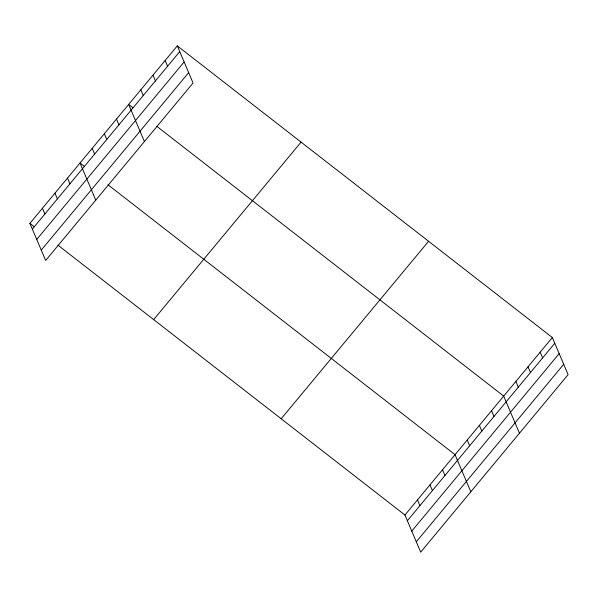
<?xml version="1.0" encoding="UTF-8"?>
<svg xmlns="http://www.w3.org/2000/svg" width="598" height="598" viewBox="0 0 598 598"><rect width="100%" height="100%" fill="white"/><g stroke="black" fill="none" stroke-linecap="round" stroke-linejoin="round"><path stroke-width="0.9" d="M177.307 45.867L193.064 82.98L45.657 260.474L29.9 223.36L177.307 45.867L552.343 337.526L568.1 374.64L420.693 552.133L404.936 515.02L57.894 245.135M32.337 229.094L179.744 51.6M36.732 239.454L184.139 61.96M41.262 250.121L188.669 72.627M153.664 319.609L301.071 142.115M281.18 418.772L428.587 241.278M404.936 515.02L552.343 337.526M407.373 520.753L554.78 343.259M411.768 531.114L559.175 353.612M416.298 541.781L563.705 364.287M133.085 107.879L128.66 104.441L144.417 141.554M156.654 126.208L503.703 396.1L519.453 433.214M84.438 166.453L80.02 163.015L95.77 200.128M108.014 184.782L455.056 454.674L470.813 491.788M29.9 223.36L34.318 226.799M540.188 352.17L542.618 357.903M528.027 366.813L530.456 372.547M515.865 381.457L518.294 387.19M491.541 410.744L493.978 416.477M479.379 425.387L481.816 431.121M467.217 440.031L469.654 445.764M442.527 469.759L444.964 475.492M429.999 484.843L432.436 490.584M417.471 499.935L419.901 505.669M165.145 60.51L167.582 66.243M152.983 75.154L155.42 80.887M140.822 89.797L143.258 95.531M116.505 119.084L118.935 124.818M104.344 133.728L106.773 139.461M92.182 148.371L94.611 154.105M67.492 178.099L69.921 183.833M54.956 193.184L57.393 198.925M42.428 208.276L44.865 214.009"/></g></svg>
